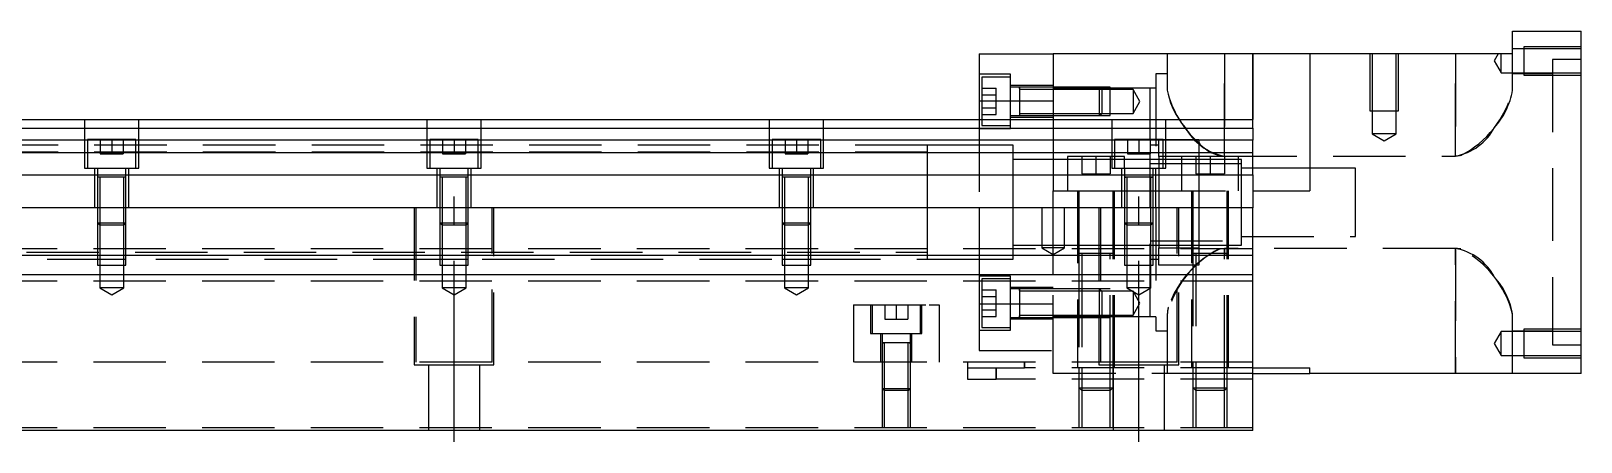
# Model space of a CAD drawing. Extents: x -20 to 866, y -277 to 102.
# Drawn here: x 425.9 to 697.5, y -239 to -167 of the extents above; entities that cross this region are included whole.
import ezdxf

# ---------------------------------------------------------------- set-up
doc = ezdxf.new("R2010")
doc.units = 0
doc.linetypes.add('CENTER', pattern=[50.8, 31.75, -6.35, 6.35, -6.35])
doc.linetypes.add('DASHED', pattern=[19.05, 12.7, -6.35])
doc.layers.get('0').update_dxf_attribs({"linetype": 'CONTINUOUS'})
doc.layers.add('CENTER', color=1, linetype='CENTER')

msp = doc.modelspace()

# ---------------------------------------------------------------- linework, layer by layer
at = {"color": 7, "linetype": 'CONTINUOUS'}
for p, q in [((685.5, -171.03), (685.5, -167.03)), ((685.5, -167.03), (697.5, -167.03)), ((697.5, -227.03), (697.5, -167.03)), ((592, -171.03), (605, -171.03)), ((592, -171.03), (592, -179.24658)), ((640, -171.03), (605, -171.03)), ((605, -171.03), (605, -182.53)), ((640, -182.53), (640, -171.03)), ((650, -171.03), (640, -171.03)), ((650, -171.03), (650, -195.03)), ((685.5, -171.03), (650, -171.03)), ((592, -179.24658), (605, -179.24658)), ((592, -179.24658), (592, -182.53)), ((394.5, -182.53), (640, -182.53)), ((394.5, -184.069608), (640, -184.069608)), ((640, -184.069608), (640, -182.53)), ((640, -184.069608), (640, -186.15154)), ((640, -186.15154), (394.5, -186.15154)), ((640, -188.366666), (640, -186.15154)), ((640, -188.366666), (394.5, -188.366666)), ((640, -192.211934), (640, -188.366666)), ((394.5, -192.211934), (640, -192.211934)), ((640, -192.211934), (640, -198.03)), ((640, -195.03), (650, -195.03)), ((640, -198.03), (0, -198.03)), ((640, -206.33), (640, -198.03)), ((640, -206.33), (0, -206.33)), ((640, -209.73), (640, -206.33)), ((640, -209.73), (0, -209.73)), ((640, -237.03), (640, -209.73)), ((640, -226.03), (650, -226.03)), ((640, -227.03), (650, -227.03)), ((650, -227.03), (650, -226.03)), ((697.5, -227.03), (650, -227.03)), ((640, -237.03), (0, -237.03))]:
    msp.add_line(p, q, dxfattribs=at)
at = {"color": 3, "linetype": 'DASHED'}
for p, q in [((625, -171.03), (625, -177.402214)), ((635, -188.952252), (635, -171.03)), ((635, -171.03), (635, -188.952252)), ((640, -171.03), (640, -182.53)), ((660.500006, -171.03), (660.500006, -181.03)), ((660.9, -171.03), (660.9, -181.03)), ((665.1, -181.03), (665.1, -171.03)), ((665.499994, -181.03), (665.499994, -171.03)), ((675.5, -171.03), (675.5, -188.952252)), ((675.5, -188.952252), (675.5, -171.03)), ((683.009982, -171.03), (682.287564, -172.281262)), ((683.5, -174.381262), (683.5, -171.03)), ((687.5, -170.181262), (685.5, -170.181262)), ((685.5, -177.402214), (685.5, -171.03)), ((687.5, -169.781268), (687.5, -174.781258)), ((697.5, -169.781268), (687.5, -169.781268)), ((697.5, -170.181262), (687.5, -170.181262)), ((682.287564, -172.281262), (683.5, -174.381262)), ((692.5, -172.03), (692.5, -222.03)), ((697.5, -172.03), (692.5, -172.03)), ((597.5, -174.60233), (592, -174.60233)), ((592.5, -175.10233), (592.5, -179.35233)), ((597.5, -175.10233), (592.5, -175.10233)), ((597.5, -179.35233), (597.5, -174.60233)), ((623, -174.53), (623, -191.03)), ((625, -174.53), (623, -174.53)), ((683.5, -174.381262), (687.5, -174.381262)), ((692.5, -174.53), (685.5, -174.53)), ((687.5, -174.381262), (697.5, -174.381262)), ((687.5, -174.781258), (697.5, -174.781258)), ((592.5, -177.04293), (595, -177.04293)), ((592.5, -178.19763), (595, -178.19763)), ((595, -178.19763), (595, -177.04293)), ((595, -180.507032), (595, -178.19763)), ((605, -176.60233), (597.5, -176.60233)), ((599.1, -176.85233), (597.5, -176.85233)), ((599.1, -176.85233), (599.095, -176.85233)), ((599.1, -176.852326), (599.1, -176.853182)), ((599.1, -176.85233), (599.1, -177.10978)), ((599.1, -177.109798), (599.1, -176.85233)), ((604.99998, -176.85233), (599.1, -176.85233)), ((599.105, -176.85233), (599.1, -176.85233)), ((599.1, -177.10978), (599.1, -179.35233)), ((604.99998, -177.25233), (599.1, -177.25233)), ((599.1, -179.2023), (599.1, -179.48317)), ((613.1, -176.85233), (605, -176.85233)), ((613.100006, -176.852336), (605, -176.852336)), ((613.27767, -177.03), (605, -177.03)), ((613.5, -177.25233), (605, -177.25233)), ((613.1, -179.35233), (613.1, -176.85233)), ((613.5, -177.25233), (613.1, -176.85233)), ((615, -176.852336), (613.10002, -176.852336)), ((615, -177.03), (613.27767, -177.03)), ((613.5, -177.25233), (613.5, -181.45233)), ((615, -177.25233), (613.50002, -177.25233)), ((615, -181.852326), (615, -176.852336)), ((622, -177.03), (615, -177.03)), ((619, -177.25233), (615, -177.25233)), ((619, -177.25233), (619, -181.45233)), ((620.212436, -179.35233), (619, -177.25233)), ((622, -186.03), (622, -177.03)), ((623, -177.03), (622, -177.03)), ((592.5, -179.35233), (592.5, -182.53)), ((592.5, -180.507032), (595, -180.507032)), ((592.5, -181.661732), (595, -181.661732)), ((595, -181.661732), (595, -180.507032)), ((597.5, -184.10233), (597.5, -179.35233)), ((597.5, -181.85233), (599.1, -181.85233)), ((599.095, -181.85233), (599.1, -181.85233)), ((599.1, -179.35233), (599.1, -181.119324)), ((599.1, -181.119324), (599.1, -181.594932)), ((599.1, -181.119328), (599.1, -181.852336)), ((599.1, -181.45233), (604.99998, -181.45233)), ((599.1, -181.594932), (599.1, -181.85233)), ((599.1, -181.85233), (604.99998, -181.85233)), ((599.1, -181.85233), (599.105, -181.85233)), ((605, -181.45233), (613.5, -181.45233)), ((605, -181.852326), (613.1, -181.852326)), ((605, -181.85233), (613.1, -181.85233)), ((613.1, -181.85233), (613.1, -179.35233)), ((613.1, -181.85233), (613.5, -181.45233)), ((613.10002, -181.852326), (615, -181.852326)), ((613.50002, -181.45233), (615, -181.45233)), ((615, -181.45233), (619, -181.45233)), ((619, -181.45233), (620.212436, -179.35233)), ((660.500006, -181.03), (665.499994, -181.03)), ((660.9, -181.03), (660.9, -185.03)), ((665.1, -185.03), (665.1, -181.03)), ((435.25, -182.53), (435.25, -191.03)), ((444.75, -191.03), (444.75, -182.53)), ((495.25, -182.53), (495.25, -191.03)), ((504.75, -191.03), (504.75, -182.53)), ((555.25, -182.53), (555.25, -191.03)), ((564.75, -191.03), (564.75, -182.53)), ((592, -182.53), (592, -198.03)), ((592, -184.10233), (597.5, -184.10233)), ((592.5, -182.53), (592.5, -183.60233)), ((592.5, -183.60233), (597.5, -183.60233)), ((597.5, -182.10233), (605, -182.10233)), ((605, -182.53), (605, -195.03)), ((615.25, -182.53), (615.25, -191.03)), ((624.75, -191.03), (624.75, -182.53)), ((583, -187.03), (394.5, -187.03)), ((444.25, -186.03), (435.75, -186.03)), ((435.75, -186.03), (435.75, -191.03)), ((438, -186.03), (438, -188.53)), ((440, -186.03), (440, -188.53)), ((442, -186.03), (442, -188.53)), ((444.25, -191.03), (444.25, -186.03)), ((504.25, -186.03), (495.75, -186.03)), ((495.75, -186.03), (495.75, -191.03)), ((498, -186.03), (498, -188.53)), ((500, -186.03), (500, -188.53)), ((502, -186.03), (502, -188.53)), ((504.25, -191.03), (504.25, -186.03)), ((564.25, -186.03), (555.75, -186.03)), ((555.75, -186.03), (555.75, -191.03)), ((558, -186.03), (558, -188.53)), ((560, -186.03), (560, -188.53)), ((562, -186.03), (562, -188.53)), ((564.25, -191.03), (564.25, -186.03)), ((583, -187.03), (582.995, -187.03)), ((583, -187.030502), (583, -187.03)), ((592, -187.03), (583, -187.03)), ((583.005, -187.03), (583, -187.03)), ((583, -197.230066), (583, -187.030502)), ((598, -187.03), (592, -187.03)), ((598, -197.03), (598, -187.03)), ((624.25, -186.03), (615.75, -186.03)), ((615.75, -186.03), (615.75, -191.03)), ((618, -186.03), (618, -188.53)), ((620, -186.03), (620, -188.53)), ((622, -186.03), (622, -188.53)), ((623.5, -187.03), (622, -187.03)), ((623.5, -189.03), (623.5, -186.03)), ((624.25, -186.03), (630.5, -186.03)), ((624.25, -191.03), (624.25, -186.03)), ((630.5, -186.03), (630.5, -189.03)), ((663, -185.03), (660.9, -185.03)), ((660.9, -185.03), (663, -186.242436)), ((665.1, -185.03), (663, -185.03)), ((663, -186.242436), (665.1, -185.03)), ((583, -188.28), (25, -188.28)), ((438, -188.53), (440, -188.53)), ((440, -188.53), (442, -188.53)), ((498, -188.53), (500, -188.53)), ((500, -188.53), (502, -188.53)), ((558, -188.53), (560, -188.53)), ((560, -188.53), (562, -188.53)), ((605, -189.53), (598, -189.53)), ((607.5, -189.53), (605, -189.53)), ((615.75, -189.03), (607.5, -189.03)), ((607.5, -189.03), (607.5, -195.03)), ((615.75, -189.53), (607.5, -189.53)), ((610, -189.03), (610, -192.03)), ((612.5, -189.03), (612.5, -192.03)), ((615, -189.03), (615, -192.03)), ((617.5, -189.03), (615.75, -189.03)), ((617.5, -189.53), (615.75, -189.53)), ((617.5, -191.03), (617.5, -189.03)), ((622, -189.53), (617.5, -189.53)), ((618, -188.53), (620, -188.53)), ((620, -188.53), (622, -188.53)), ((622, -189.53), (621.995, -189.53)), ((622, -191.03), (622, -188.53)), ((622.005, -189.53), (622, -189.53)), ((623.5, -189.53), (622, -189.53)), ((624.25, -189.03), (623.5, -189.03)), ((623.5, -189.03), (623.5, -191.03)), ((624.25, -189.53), (623.5, -189.53)), ((627.5, -189.03), (624.25, -189.03)), ((627.5, -189.53), (624.25, -189.53)), ((637.5, -189.03), (627.5, -189.03)), ((627.5, -189.03), (627.5, -195.03)), ((630.5, -189.53), (627.5, -189.53)), ((630, -189.03), (630, -192.03)), ((630.5, -189.03), (630.5, -195.03)), ((637.5, -189.53), (630.5, -189.53)), ((632.5, -189.03), (632.5, -192.03)), ((635, -188.952252), (675.5, -188.952252)), ((635, -189.03), (635, -192.03)), ((637.5, -195.03), (637.5, -189.03)), ((638, -189.53), (637.5, -189.53)), ((638, -195.03), (638, -189.53)), ((675.847748, -188.936468), (675.5, -188.952252)), ((676.192382, -188.890138), (675.847748, -188.936468)), ((676.427222, -188.841004), (676.192382, -188.890138)), ((435.25, -191.03), (444.75, -191.03)), ((437, -191.03), (437, -198.03)), ((437.5, -191.03), (437.5, -192.63)), ((437.5, -192.625), (437.5, -192.63)), ((437.757468, -192.63), (437.5, -192.63)), ((437.5, -192.63), (437.5, -198.02998)), ((437.5, -192.63), (437.5, -192.635)), ((442.242552, -192.63), (437.757468, -192.63)), ((437.9, -192.63), (437.9, -198.02998)), ((442.1, -198.02998), (442.1, -192.63)), ((442.5, -192.63), (442.242552, -192.63)), ((442.5, -192.63), (442.5, -191.03)), ((442.5, -192.63), (442.5, -192.625)), ((442.5, -198.02998), (442.5, -192.63)), ((442.5, -192.635), (442.5, -192.63)), ((443, -198.03), (443, -191.03)), ((495.25, -191.03), (504.75, -191.03)), ((497, -191.03), (497, -198.03)), ((497.5, -191.03), (497.5, -192.63)), ((497.5, -192.625), (497.5, -192.63)), ((497.757468, -192.63), (497.5, -192.63)), ((497.5, -192.63), (497.5, -198.02998)), ((497.5, -192.63), (497.5, -192.635)), ((502.242552, -192.63), (497.757468, -192.63)), ((497.9, -192.63), (497.9, -198.02998)), ((502.1, -198.02998), (502.1, -192.63)), ((502.5, -192.63), (502.242552, -192.63)), ((502.5, -192.63), (502.5, -191.03)), ((502.5, -192.63), (502.5, -192.625)), ((502.5, -198.02998), (502.5, -192.63)), ((502.5, -192.635), (502.5, -192.63)), ((503, -198.03), (503, -191.03)), ((555.25, -191.03), (564.75, -191.03)), ((557, -191.03), (557, -198.03)), ((557.5, -191.03), (557.5, -192.63)), ((557.5, -192.625), (557.5, -192.63)), ((557.757468, -192.63), (557.5, -192.63)), ((557.5, -192.63), (557.5, -198.02998)), ((557.5, -192.63), (557.5, -192.635)), ((562.242552, -192.63), (557.757468, -192.63)), ((557.9, -192.63), (557.9, -198.02998)), ((562.1, -198.02998), (562.1, -192.63)), ((562.5, -192.63), (562.242552, -192.63)), ((562.5, -192.63), (562.5, -191.03)), ((562.5, -192.63), (562.5, -192.625)), ((562.5, -198.02998), (562.5, -192.63)), ((562.5, -192.635), (562.5, -192.63)), ((563, -198.03), (563, -191.03)), ((610, -192.03), (612.5, -192.03)), ((612.5, -192.03), (615, -192.03)), ((615.25, -191.03), (624.75, -191.03)), ((617, -191.03), (617, -198.03)), ((617.5, -191.03), (617.5, -192.63)), ((617.5, -192.625), (617.5, -192.63)), ((617.5, -192.63), (617.757448, -192.63)), ((617.757468, -192.63), (617.5, -192.63)), ((617.5, -192.63), (617.5, -198.02998)), ((617.5, -192.63), (617.5, -192.635)), ((622.242552, -192.63), (617.757468, -192.63)), ((617.9, -192.63), (617.9, -198.02998)), ((623.5, -190.28), (622, -190.28)), ((622, -192.628864), (622, -191.03)), ((622, -195.03), (622, -192.628864)), ((622.1, -198.02998), (622.1, -192.63)), ((622.5, -192.63), (622.242552, -192.63)), ((622.242602, -192.63), (622.5, -192.63)), ((622.5, -192.63), (622.5, -191.03)), ((622.5, -192.63), (622.5, -192.625)), ((622.5, -198.02998), (622.5, -192.63)), ((622.5, -192.635), (622.5, -192.63)), ((623, -198.03), (623, -191.03)), ((624.25, -190.28), (623.5, -190.28)), ((623.5, -191.03), (623.5, -195.03)), ((627.5, -190.28), (624.25, -190.28)), ((630.5, -190.28), (627.5, -190.28)), ((630, -192.03), (632.5, -192.03)), ((637.5, -190.28), (630.5, -190.28)), ((632.5, -192.03), (635, -192.03)), ((638, -190.28), (637.5, -190.28)), ((640, -191.03), (638, -191.03)), ((650, -191.03), (640, -191.03)), ((658, -191.03), (650, -191.03)), ((658, -197.03), (658, -191.03)), ((605, -198.03), (605, -195.03)), ((605, -195.03), (617.5, -195.03)), ((609.25, -195.03), (609.25, -226.03)), ((609.5, -195.03), (609.5, -198.03)), ((615.5, -206.035), (615.5, -195.03)), ((615.75, -226.03), (615.75, -195.03)), ((617.5, -195.03), (617.9, -195.03)), ((617.9, -195.03), (622.1, -195.03)), ((622, -197.03), (622, -195.03)), ((622.1, -195.03), (622.5, -195.03)), ((622.5, -195.03), (640, -195.03)), ((623.5, -195.03), (623.5, -205.03)), ((629.25, -195.03), (629.25, -226.03)), ((629.5, -195.03), (629.5, -206.035)), ((630.5, -195.03), (630.5, -205.03)), ((635.5, -206.035), (635.5, -195.03)), ((635.75, -226.03), (635.75, -195.03)), ((638, -197.03), (638, -195.03)), ((437.5, -198.03), (437.5, -200.63)), ((437.500006, -198.03), (437.500006, -200.630006)), ((437.9, -198.03), (437.9, -201.03)), ((442.1, -201.03), (442.1, -198.03)), ((442.499994, -200.630006), (442.499994, -198.03)), ((442.5, -200.63), (442.5, -198.03)), ((493, -198.03), (493, -225.53)), ((493.291796, -198.03), (493.291796, -225.03)), ((497.5, -198.03), (497.5, -200.63)), ((497.500006, -198.03), (497.500006, -200.630006)), ((497.9, -198.03), (497.9, -201.03)), ((502.1, -201.03), (502.1, -198.03)), ((502.499994, -200.630006), (502.499994, -198.03)), ((502.5, -200.63), (502.5, -198.03)), ((506.708204, -225.03), (506.708204, -198.03)), ((507, -225.53), (507, -198.03)), ((557.5, -198.03), (557.5, -200.63)), ((557.500006, -198.03), (557.500006, -200.630006)), ((557.9, -198.03), (557.9, -201.03)), ((562.1, -201.03), (562.1, -198.03)), ((562.499994, -200.630006), (562.499994, -198.03)), ((562.5, -200.63), (562.5, -198.03)), ((583, -207.03), (583, -197.230066)), ((592, -198.03), (592, -206.33)), ((598, -198.03), (598, -197.03)), ((598, -206.33), (598, -198.03)), ((603, -198.03), (603, -205.03)), ((605, -206.33), (605, -198.03)), ((607, -205.03), (607, -198.03)), ((609.5, -198.03), (609.5, -206.03)), ((613, -198.03), (613, -225.53)), ((613.291796, -198.03), (613.291796, -225.03)), ((617.5, -198.03), (617.5, -200.63)), ((617.500006, -198.03), (617.500006, -200.630006)), ((617.9, -198.03), (617.9, -201.03)), ((622, -217.03), (622, -197.03)), ((622.1, -201.03), (622.1, -198.03)), ((622.499994, -200.630006), (622.499994, -198.03)), ((622.5, -200.63), (622.5, -198.03)), ((623, -198.03), (623, -219.53)), ((626.708204, -225.03), (626.708204, -198.03)), ((627, -225.53), (627, -198.03)), ((638, -204.53), (638, -197.03)), ((658, -203.03), (658, -197.03)), ((437.5, -200.63), (442.5, -200.63)), ((437.5, -200.63), (437.9, -201.03)), ((437.500006, -200.63002), (437.500006, -206.33)), ((442.1, -201.03), (442.5, -200.63)), ((442.499994, -206.33), (442.499994, -200.63002)), ((497.5, -200.63), (502.5, -200.63)), ((497.5, -200.63), (497.9, -201.03)), ((497.500006, -200.63002), (497.500006, -206.33)), ((502.1, -201.03), (502.5, -200.63)), ((502.499994, -206.33), (502.499994, -200.63002)), ((557.5, -200.63), (562.5, -200.63)), ((557.5, -200.63), (557.9, -201.03)), ((557.500006, -200.63002), (557.500006, -206.33)), ((562.1, -201.03), (562.5, -200.63)), ((562.499994, -206.33), (562.499994, -200.63002)), ((617.5, -200.63), (622.5, -200.63)), ((617.5, -200.63), (617.9, -201.03)), ((617.500006, -200.63002), (617.500006, -206.33)), ((622.1, -201.03), (622.5, -200.63)), ((622.499994, -206.33), (622.499994, -200.63002)), ((442.1, -201.03), (437.9, -201.03)), ((437.9, -201.03002), (437.9, -208.03)), ((442.1, -208.03), (442.1, -201.03002)), ((502.1, -201.03), (497.9, -201.03)), ((497.9, -201.03002), (497.9, -208.03)), ((502.1, -208.03), (502.1, -201.03002)), ((562.1, -201.03), (557.9, -201.03)), ((557.9, -201.03002), (557.9, -208.03)), ((562.1, -208.03), (562.1, -201.03002)), ((622.1, -201.03), (617.9, -201.03)), ((617.9, -201.03002), (617.9, -208.03)), ((622.1, -208.03), (622.1, -201.03002)), ((638, -203.03), (658, -203.03)), ((640, -205.18), (0, -205.18)), ((25, -205.78), (583, -205.78)), ((437.500006, -206.33), (437.500006, -208.03)), ((442.499994, -208.03), (442.499994, -206.33)), ((497.500006, -206.33), (497.500006, -208.03)), ((502.499994, -208.03), (502.499994, -206.33)), ((557.500006, -206.33), (557.500006, -208.03)), ((562.499994, -208.03), (562.499994, -206.33)), ((592, -206.33), (592, -209.73)), ((598, -204.53), (605, -204.53)), ((598, -207.03), (598, -206.33)), ((607, -205.03), (603, -205.03)), ((603, -205.03), (605, -206.1847)), ((605, -204.53), (609.5, -204.53)), ((605, -206.1847), (607, -205.03)), ((605, -209.73), (605, -206.33)), ((615.500006, -206.03), (609.499994, -206.03)), ((615.500006, -206.03), (609.499994, -206.03)), ((609.5, -204.53), (622.005, -204.53)), ((609.5, -206.025), (609.5, -206.03)), ((609.849602, -206.03), (609.5, -206.03)), ((609.5, -206.03), (609.5, -206.33)), ((609.5, -206.03), (609.5, -206.035)), ((609.5, -206.33), (609.5, -209.73)), ((610, -206.03), (610, -206.33)), ((610, -206.33), (610, -209.73)), ((615, -226.02998), (615, -206.03)), ((615.5, -206.03), (615.15035, -206.03)), ((615.5, -226.02998), (615.5, -206.025)), ((617.500006, -206.33), (617.500006, -208.03)), ((621.995, -204.53), (630.5, -204.53)), ((622, -203.78), (638, -203.78)), ((622.005, -204.53), (630.5, -204.53)), ((622.499994, -208.03), (622.499994, -206.33)), ((623.5, -205.03), (630.5, -205.03)), ((623.5, -208.03), (623.5, -205.03)), ((629.5, -206.025), (629.5, -226.02998)), ((629.5, -206.03), (629.84965, -206.03)), ((629.849602, -206.03), (629.5, -206.03)), ((635.15035, -206.03), (629.849602, -206.03)), ((630, -206.03), (630, -226.02998)), ((630.5, -204.53), (638, -204.53)), ((630.5, -205.03), (630.5, -208.03)), ((634.072778, -205.218996), (634.258914, -205.178876)), ((635, -205.107748), (634.255708, -205.17949)), ((634.258914, -205.178876), (635, -205.107748)), ((675.5, -205.107748), (635, -205.107748)), ((635, -206.02998), (635, -205.107748)), ((635, -205.107748), (635, -206.02998)), ((635, -226.02998), (635, -206.03)), ((635.150204, -206.03), (635.5, -206.03)), ((635.5, -206.03), (635.15035, -206.03)), ((635.5, -226.02998), (635.5, -206.025)), ((675.5, -205.107748), (675.5, -227.03)), ((675.5, -227.03), (675.5, -205.107748)), ((675.847748, -205.123532), (675.5, -205.107748)), ((676.192382, -205.169862), (675.847748, -205.123532)), ((676.427222, -205.218996), (676.192382, -205.169862)), ((352.499994, -207.03), (583.005, -207.03)), ((437.500006, -207.03), (442.499994, -207.03)), ((437.500006, -208.03), (442.499994, -208.03)), ((437.9, -208.03), (437.9, -212.03)), ((442.1, -212.03), (442.1, -208.03)), ((497.500006, -207.03), (502.499994, -207.03)), ((497.500006, -208.03), (502.499994, -208.03)), ((497.9, -208.03), (497.9, -212.03)), ((502.1, -212.03), (502.1, -208.03)), ((557.500006, -207.03), (562.499994, -207.03)), ((557.500006, -208.03), (562.499994, -208.03)), ((557.9, -208.03), (557.9, -212.03)), ((562.1, -212.03), (562.1, -208.03)), ((582.995, -207.03), (583.291796, -207.03)), ((583.291796, -207.03), (592, -207.03)), ((592, -207.03), (596.708204, -207.03)), ((596.708204, -207.03), (598, -207.03)), ((617.500006, -208.03), (622.499994, -208.03)), ((617.9, -208.03), (617.9, -212.03)), ((622, -207.03), (623.5, -207.03)), ((622.1, -212.03), (622.1, -208.03)), ((630.5, -208.03), (623.5, -208.03)), ((640, -210.88), (0, -210.88)), ((592, -209.73), (592, -214.81342)), ((597.5, -209.95767), (592, -209.95767)), ((592.5, -210.45767), (592.5, -214.70767)), ((596.708204, -210.45767), (592.5, -210.45767)), ((597.5, -210.45767), (596.708204, -210.45767)), ((597.5, -214.70767), (597.5, -209.95767)), ((605, -226.03), (605, -209.73)), ((609.5, -209.73), (609.5, -226.02998)), ((610, -209.73), (610, -226.02998)), ((442.1, -212.03), (437.9, -212.03)), ((437.9, -212.03), (440, -213.242436)), ((440, -213.242436), (442.1, -212.03)), ((502.1, -212.03), (497.9, -212.03)), ((497.9, -212.03), (500, -213.242436)), ((500, -213.242436), (502.1, -212.03)), ((562.1, -212.03), (557.9, -212.03)), ((557.9, -212.03), (560, -213.242436)), ((560, -213.242436), (562.1, -212.03)), ((592.5, -212.398268), (595, -212.398268)), ((592.5, -213.552968), (595, -213.552968)), ((595, -213.552968), (595, -212.398268)), ((595, -215.86237), (595, -213.552968)), ((605, -211.95767), (597.5, -211.95767)), ((599.1, -212.20767), (597.5, -212.20767)), ((599.1, -212.20767), (599.095, -212.20767)), ((599.1, -212.207664), (599.1, -212.60767)), ((599.1, -212.20767), (599.1, -212.465118)), ((599.1, -212.465136), (599.1, -212.20767)), ((604.99998, -212.20767), (599.1, -212.20767)), ((599.105, -212.20767), (599.1, -212.20767)), ((599.1, -212.465118), (599.1, -214.70767)), ((604.99998, -212.60767), (599.1, -212.60767)), ((599.1, -214.565624), (599.1, -214.849714)), ((609.5, -212.20767), (605, -212.20767)), ((609.5, -212.207674), (605, -212.207674)), ((609.5, -212.60767), (605, -212.60767)), ((610, -212.20767), (609.5, -212.20767)), ((610, -212.207674), (609.5, -212.207674)), ((610, -212.60767), (609.5, -212.60767)), ((613.1, -212.20767), (610, -212.20767)), ((613.1, -212.207674), (610, -212.207674)), ((613.5, -212.60767), (610, -212.60767)), ((613.1, -214.70767), (613.1, -212.20767)), ((613.5, -212.60767), (613.1, -212.20767)), ((615, -212.207674), (613.10002, -212.207674)), ((613.5, -212.60767), (613.5, -214.70767)), ((615, -212.60767), (613.50002, -212.60767)), ((619, -212.60767), (615, -212.60767)), ((622.1, -212.03), (617.9, -212.03)), ((617.9, -212.03), (620, -213.242436)), ((619, -212.60767), (619, -216.80767)), ((620.212436, -214.70767), (619, -212.60767)), ((620, -213.242436), (622.1, -212.03)), ((570, -215.03), (583.291796, -215.03)), ((570, -215.03), (570, -225.03)), ((573, -215.03), (573, -220.03)), ((573.25, -215.03), (573.25, -220.03)), ((575.5, -215.03), (575.5, -217.53)), ((577.5, -215.03), (577.5, -217.53)), ((579.5, -215.03), (579.5, -217.53)), ((581.75, -220.03), (581.75, -215.03)), ((582, -220.03), (582, -215.03)), ((583.291796, -215.03), (585, -215.03)), ((585, -215.03), (585, -225.03)), ((592, -214.81342), (592, -223.03)), ((592, -214.81342), (596.708204, -214.81342)), ((592.5, -214.70767), (592.5, -218.95767)), ((592.5, -215.86237), (595, -215.86237)), ((592.5, -217.01707), (595, -217.01707)), ((595, -217.01707), (595, -215.86237)), ((596.708204, -214.81342), (605, -214.81342)), ((597.5, -219.45767), (597.5, -214.70767)), ((597.5, -217.20767), (599.105, -217.20767)), ((599.095, -217.20767), (604.99998, -217.20767)), ((599.1, -214.70767), (599.1, -216.950272)), ((599.1, -216.80767), (599.1, -217.207674)), ((599.1, -216.80767), (604.99998, -216.80767)), ((599.1, -217.20767), (599.1, -216.95022)), ((599.1, -216.950272), (599.1, -217.20767)), ((599.1, -216.950272), (599.1, -217.20767)), ((605, -216.80767), (609.5, -216.80767)), ((605, -217.03), (609.5, -217.03)), ((605, -217.207664), (609.5, -217.207664)), ((605, -217.20767), (609.5, -217.20767)), ((609.5, -216.80767), (610, -216.80767)), ((609.5, -217.03), (610, -217.03)), ((609.5, -217.207664), (610, -217.207664)), ((609.5, -217.20767), (610, -217.20767)), ((610, -216.80767), (613.5, -216.80767)), ((610, -217.03), (622, -217.03)), ((610, -217.207664), (613.1, -217.207664)), ((610, -217.20767), (613.1, -217.20767)), ((613.1, -217.20767), (613.1, -214.70767)), ((613.1, -217.20767), (613.5, -216.80767)), ((613.10002, -217.207664), (615, -217.207664)), ((613.5, -214.70767), (613.5, -216.80767)), ((613.50002, -216.80767), (615, -216.80767)), ((615, -216.80767), (619, -216.80767)), ((619, -216.80767), (620.212436, -214.70767)), ((622, -217.03), (623, -217.03)), ((625, -216.657786), (625, -227.03)), ((685.5, -227.03), (685.5, -216.657786)), ((575.5, -217.53), (577.5, -217.53)), ((577.5, -217.53), (579.5, -217.53)), ((592, -219.45767), (597.5, -219.45767)), ((592.5, -218.95767), (597.5, -218.95767)), ((597.5, -217.45767), (605, -217.45767)), ((623, -219.53), (625, -219.53)), ((683.5, -219.678738), (682.287564, -221.778738)), ((683.5, -223.878738), (683.5, -219.678738)), ((687.5, -219.678738), (683.5, -219.678738)), ((685.5, -219.53), (692.5, -219.53)), ((687.5, -219.278742), (687.5, -224.278732)), ((697.5, -219.278742), (687.5, -219.278742)), ((697.5, -219.678738), (687.5, -219.678738)), ((573, -220.03), (582, -220.03)), ((574.75, -220.03), (574.75, -225.03)), ((575, -220.03), (575, -221.635)), ((575, -221.625), (575, -225.02998)), ((575, -221.63), (575.257448, -221.63)), ((575.257468, -221.63), (575, -221.63)), ((579.742552, -221.63), (575.257468, -221.63)), ((575.4, -221.63), (575.4, -225.02998)), ((579.6, -225.02998), (579.6, -221.63)), ((580, -221.63), (579.742552, -221.63)), ((579.742602, -221.63), (580, -221.63)), ((580, -221.635), (580, -220.03)), ((580, -225.02998), (580, -221.625)), ((580.25, -225.03), (580.25, -220.03)), ((682.287564, -221.778738), (683.5, -223.878738)), ((692.5, -222.03), (697.5, -222.03)), ((640, -225.03), (0, -225.03)), ((506.708204, -225.03), (493.291796, -225.03)), ((575, -225.03), (575, -229.63)), ((575.000006, -225.03), (575.000006, -229.630006)), ((575.4, -225.03), (575.4, -230.03)), ((579.6, -230.03), (579.6, -225.03)), ((579.999994, -229.630006), (579.999994, -225.03)), ((580, -229.63), (580, -225.03)), ((590, -225.03), (590, -226.03)), ((592, -223.03), (605, -223.03)), ((600, -226.03), (600, -225.03)), ((600, -225.03), (600, -226.03)), ((626.708204, -225.03), (613.291796, -225.03)), ((683.5, -223.878738), (687.5, -223.878738)), ((687.5, -223.878738), (697.5, -223.878738)), ((687.5, -224.278732), (697.5, -224.278732)), ((493, -225.53), (500, -225.53)), ((495.5, -225.53), (495.5, -237.03)), ((500, -225.53), (507, -225.53)), ((504.5, -237.03), (504.5, -225.53)), ((590, -226.03), (600, -226.03)), ((590, -226.03), (590, -228.03)), ((590, -228.03), (595, -228.03)), ((595, -228.03), (595, -226.03)), ((595, -226.03), (595, -228.03)), ((640, -228.03), (595, -228.03)), ((640, -226.03), (600, -226.03)), ((605, -227.03), (605, -226.03)), ((635, -227.03), (605, -227.03)), ((609.5, -226.03), (609.5, -229.53)), ((609.500006, -226.03), (609.500006, -229.530006)), ((610, -226.03), (610, -230.03)), ((613, -225.53), (620, -225.53)), ((615, -230.03), (615, -226.03)), ((615.499994, -229.530006), (615.499994, -226.03)), ((615.5, -225.53), (615.5, -237.03)), ((615.5, -229.53), (615.5, -226.03)), ((620, -225.53), (627, -225.53)), ((624.5, -237.03), (624.5, -225.53)), ((629.5, -226.03), (629.5, -229.53)), ((629.500006, -226.03), (629.500006, -229.530006)), ((630, -226.03), (630, -230.03)), ((635, -230.03), (635, -226.03)), ((635.5, -227.03), (635, -227.03)), ((635.499994, -229.530006), (635.499994, -226.03)), ((635.5, -229.53), (635.5, -226.03)), ((640, -227.03), (635.5, -227.03)), ((575, -229.63), (580, -229.63)), ((575, -229.63), (575.4, -230.03)), ((575.000006, -229.63002), (575.000006, -236.53)), ((579.6, -230.03), (575.4, -230.03)), ((575.4, -230.03002), (575.4, -236.53)), ((579.6, -230.03), (580, -229.63)), ((579.6, -236.53), (579.6, -230.03002)), ((579.999994, -236.53), (579.999994, -229.63002)), ((609.5, -229.53), (615.5, -229.53)), ((609.5, -229.53), (610, -230.03)), ((609.500006, -229.53002), (609.500006, -236.53)), ((615, -230.03), (610, -230.03)), ((610, -230.03002), (610, -236.53)), ((615, -230.03), (615.5, -229.53)), ((615, -236.53), (615, -230.03002)), ((615.499994, -236.53), (615.499994, -229.53002)), ((629.5, -229.53), (635.5, -229.53)), ((629.5, -229.53), (630, -230.03)), ((629.500006, -229.53002), (629.500006, -236.53)), ((635, -230.03), (630, -230.03)), ((630, -230.03002), (630, -236.53)), ((635, -230.03), (635.5, -229.53)), ((635, -236.53), (635, -230.03002)), ((635.499994, -236.53), (635.499994, -229.53002)), ((640, -236.53), (6.499992, -236.53))]:
    msp.add_line(p, q, dxfattribs=at)
for centre, radius, start, end in [((637.917859, -175.180248), 13.107563, 189.759785, 221.86184955), ((641.674954, -173.657528), 17.090252, 192.656903, 229.161821), ((668.4387, -173.187365), 17.574211, 297.03658446, 346.12340483), ((672.582141, -175.180248), 13.107563, 318.13815045, 350.240215), ((636.823107, -179.295691), 9.827151, 208.11991306, 259.3087055), ((673.676893, -179.295691), 9.827151, 280.6912945, 331.88008694), ((635.637516, -182.273702), 6.70891, 220.013548, 264.547231), ((642.0613, -220.872635), 17.574211, 117.03658446, 166.12340483), ((641.78864, -220.975156), 17.499947, 115.49641242, 161.42811956), ((673.676893, -214.764309), 9.827151, 28.11991306, 79.3087055), ((668.4387, -220.872635), 17.574211, 13.87659517, 62.96341554), ((672.582141, -218.879752), 13.107563, 9.759785, 41.86184955), ((629.622059, -216.749601), 4.622971, 163.04601178, 178.86199356)]:
    msp.add_arc(centre, radius, start, end, dxfattribs=at)
at = {"layer": 'CENTER', "color": 1, "linetype": 'CENTER'}
for p, q in [((500, -239.03), (500, -196.03)), ((620, -239.03), (620, -196.03))]:
    msp.add_line(p, q, dxfattribs=at)

doc.saveas('drawing.dxf')
